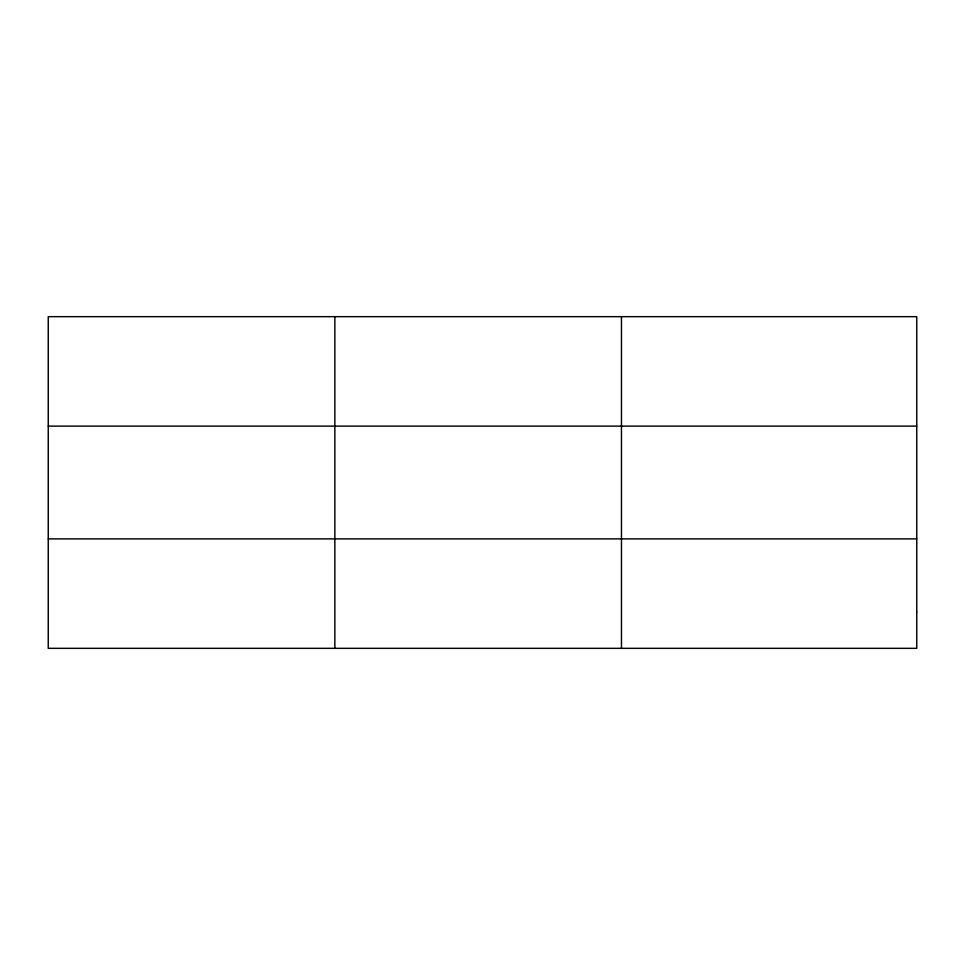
<?xml version="1.0" encoding="UTF-8"?>
<svg xmlns="http://www.w3.org/2000/svg" width="965" height="965" viewBox="0 0 965 965"><rect width="100%" height="100%" fill="white"/><g stroke="black" fill="none" stroke-linecap="round" stroke-linejoin="round"><path stroke-width="1.45" d="M334.855 316.665L334.855 648.335M621.46 316.665L621.46 648.335M48.25 426.12L916.75 426.12M48.25 538.88L916.75 538.88M916.75 611.858L916.75 648.335L48.25 648.335L48.25 316.665L916.75 316.665L916.75 611.858"/></g></svg>
